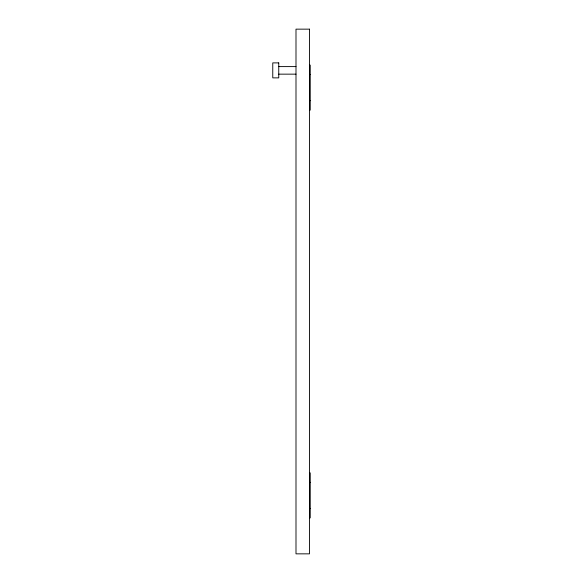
<?xml version="1.0" encoding="UTF-8"?>
<svg xmlns="http://www.w3.org/2000/svg" width="583" height="583" viewBox="0 0 583 583"><rect width="100%" height="100%" fill="white"/><g stroke="black" fill="none" stroke-linecap="round" stroke-linejoin="round"><path stroke-width="0.87" d="M309.493 65.128L310.236 65.128L310.236 110.107L309.493 110.107M278.754 66.6L295.996 66.6M278.754 74.15L295.996 74.15M309.493 74.573L310.236 74.573M309.493 100.662L310.236 100.662M309.493 472.893L310.236 472.893L310.236 517.872L309.493 517.872M309.493 482.338L310.236 482.338M309.493 508.427L310.236 508.427M309.493 29.15L295.996 29.15L295.996 553.85L309.493 553.85L309.493 29.15M278.754 62.884L272.764 62.884L272.764 77.874L278.754 77.874L278.754 62.884"/></g></svg>
